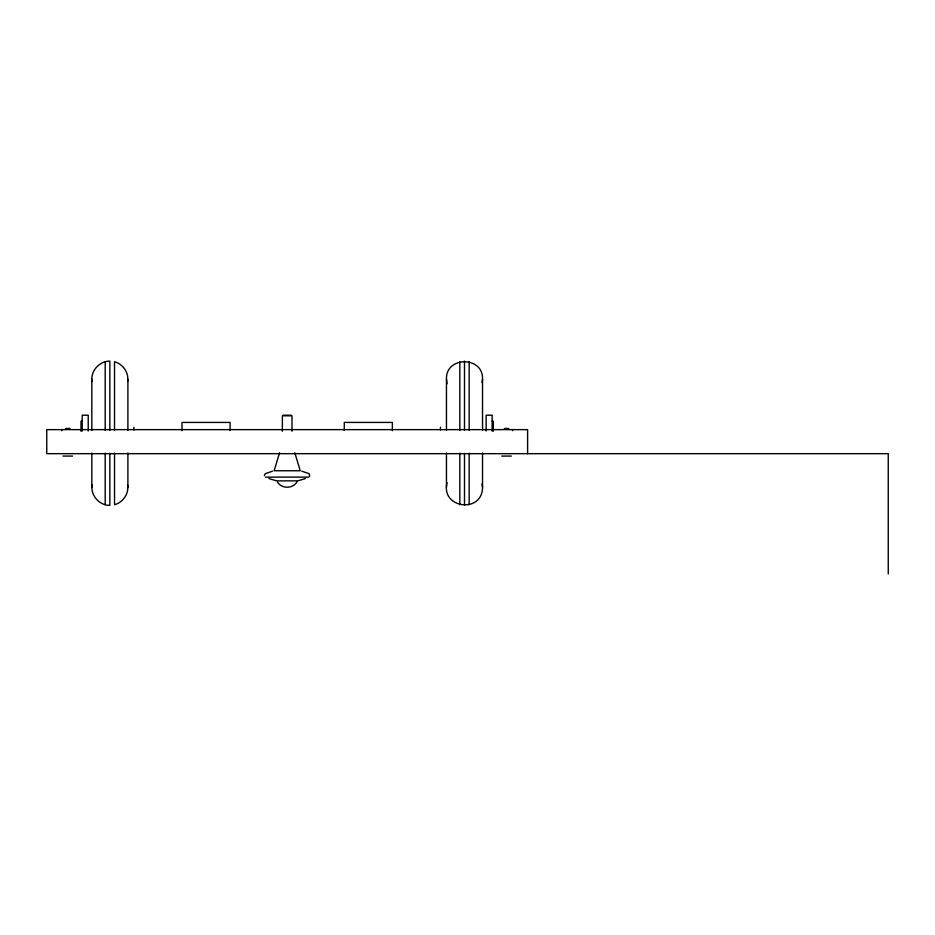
<?xml version="1.0" encoding="UTF-8"?>
<svg xmlns="http://www.w3.org/2000/svg" width="935" height="935" viewBox="0 0 935 935"><rect width="100%" height="100%" fill="white"/><g stroke="black" fill="none" stroke-linecap="round" stroke-linejoin="round"><path stroke-width="1.4" d="M91.829 430.439L91.829 379.142C91.77 369.489 100.209 361.05 109.862 361.109L109.862 430.369M109.862 453.358L109.862 505.367C99.449 505.519 90.274 495.363 92.133 484.996M127.592 381.48C129.112 372.808 122.917 363.984 114.526 361.728L114.526 430.392M127.896 453.043L127.896 487.334C127.85 495.305 122.216 502.644 114.526 504.748L114.526 453.183M446.462 430.439L446.462 379.142C445.586 355.978 483.407 355.978 482.53 379.142L482.53 430.439M482.53 453.043L482.53 487.334C482.343 513.934 440.362 508.406 447.082 482.67M482.063 382.637L482.53 379.142M279.565 452.715L274.13 470.749L300.228 470.749L294.794 452.715M309.695 476.394L309.158 473.694L301.818 471.17M297.038 481.794C292.912 489.017 281.435 489.017 277.321 481.794M305.394 478.568L298.265 480.707M272.541 471.17L265.201 473.694L264.371 475.693M282.978 415.21L291.381 415.21M82.21 421.217L81.006 421.217L81.006 431.21M492.149 421.217L493.341 421.217L493.341 431.21M65.988 428.429L69.587 428.429M504.771 428.429L508.371 428.429M65.38 429.036L70.195 429.036M504.164 429.036L508.979 429.036M62.984 456.081L72.591 456.081M501.756 456.081L511.375 456.081M265.54 477.119L308.819 477.119M276.9 480.859L297.459 480.859M276.094 480.707L268.964 478.568M482.063 483.839L482.53 487.334M446.462 379.142L447.082 383.806M127.592 484.996L127.896 487.334M91.829 379.142L92.133 381.48M888.25 573.891L888.25 453.674L46.75 453.674L46.75 429.632L527.609 429.632L527.609 453.674M512.579 429.632L512.579 430.684M492.149 431.117L492.149 415.21L486.13 415.21L486.13 430.953M469.16 361.728L469.16 430.392M469.16 453.183L469.16 504.748M464.496 361.109L464.496 430.369M464.496 453.358L464.496 505.367M459.833 361.728L459.833 430.392M459.833 453.183L459.833 504.748M446.462 453.043L446.462 487.334M440.455 427.225L440.455 430.007M392.361 430.684L392.361 422.421L344.279 422.421L344.279 430.439M291.989 431.234L291.989 415.806L282.37 415.806L282.37 431.234M230.08 430.439L230.08 422.421L181.986 422.421L181.986 430.684M133.904 427.225L133.904 430.007M127.896 379.142L127.896 430.439M105.199 361.728L105.199 430.392M105.199 453.183L105.199 504.748M91.829 453.043L91.829 487.334M88.229 430.953L88.229 415.21L82.21 415.21L82.21 431.117M61.78 429.632L61.78 430.684"/></g></svg>
